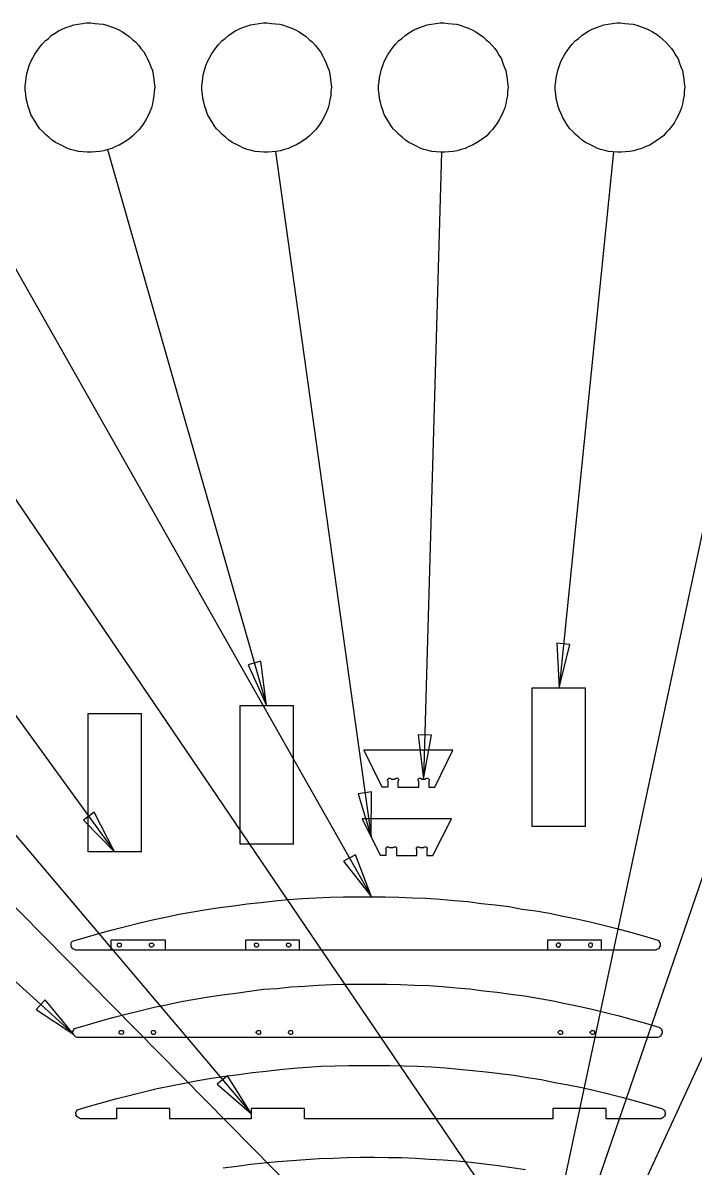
# Model space of a CAD drawing. Extents: x 9 to 432, y 44 to 411.
# Drawn here: x 79.7 to 119.9, y 121.8 to 190.2 of the extents above; entities that cross this region are included whole.
import ezdxf

# ---------------------------------------------------------------- set-up
doc = ezdxf.new("R2010")
doc.units = 0
doc.layers.get('0').update_dxf_attribs({"linetype": 'CONTINUOUS'})

msp = doc.modelspace()

# ---------------------------------------------------------------- linework, layer by layer
at = {"color": 7}
for p, q in [((81.392889, 189.454367), (81.618667, 189.595478)), ((81.618667, 189.595478), (81.816222, 189.736589)), ((81.816222, 189.736589), (82.042, 189.849478)), ((82.042, 189.849478), (82.267778, 189.934144)), ((82.267778, 189.934144), (82.521778, 190.018811)), ((82.521778, 190.018811), (82.747556, 190.103478)), ((82.747556, 190.103478), (83.001556, 190.1317)), ((83.001556, 190.1317), (83.255556, 190.188144)), ((83.255556, 190.188144), (83.481333, 190.216367)), ((83.481333, 190.216367), (83.735333, 190.216367)), ((83.735333, 190.216367), (83.989333, 190.188144)), ((83.989333, 190.188144), (84.243333, 190.159922)), ((84.243333, 190.159922), (84.497333, 190.1317)), ((84.497333, 190.1317), (84.723111, 190.075256)), ((84.723111, 190.075256), (84.977111, 189.990589)), ((84.977111, 189.990589), (85.202889, 189.905922)), ((85.202889, 189.905922), (85.428667, 189.793033)), ((85.428667, 189.793033), (85.654444, 189.680144)), ((85.654444, 189.680144), (85.852, 189.539033)), ((85.852, 189.539033), (86.049556, 189.397922)), ((91.976222, 189.454367), (92.173778, 189.595478)), ((92.173778, 189.595478), (92.371333, 189.736589)), ((92.371333, 189.736589), (92.597111, 189.849478)), ((92.597111, 189.849478), (92.822889, 189.934144)), ((92.822889, 189.934144), (93.076889, 190.018811)), ((93.076889, 190.018811), (93.302667, 190.103478)), ((93.302667, 190.103478), (93.556667, 190.1317)), ((93.556667, 190.1317), (93.810667, 190.188144)), ((93.810667, 190.188144), (94.064667, 190.216367)), ((94.064667, 190.216367), (94.290444, 190.216367)), ((94.290444, 190.216367), (94.544444, 190.188144)), ((94.544444, 190.188144), (94.798444, 190.159922)), ((94.798444, 190.159922), (95.052444, 190.1317)), ((95.052444, 190.1317), (95.278222, 190.075256)), ((95.278222, 190.075256), (95.532222, 189.990589)), ((95.532222, 189.990589), (95.758, 189.905922)), ((95.758, 189.905922), (95.983778, 189.793033)), ((95.983778, 189.793033), (96.209556, 189.680144)), ((96.209556, 189.680144), (96.407111, 189.539033)), ((96.407111, 189.539033), (96.632889, 189.397922)), ((102.531333, 189.454367), (102.728889, 189.595478)), ((102.728889, 189.595478), (102.954667, 189.736589)), ((102.954667, 189.736589), (103.152222, 189.849478)), ((103.152222, 189.849478), (103.406222, 189.934144)), ((103.406222, 189.934144), (103.632, 190.018811)), ((103.632, 190.018811), (103.857778, 190.103478)), ((103.857778, 190.103478), (104.111778, 190.1317)), ((104.111778, 190.1317), (104.365778, 190.188144)), ((104.365778, 190.188144), (104.619778, 190.216367)), ((104.619778, 190.216367), (104.845556, 190.216367)), ((104.845556, 190.216367), (105.099556, 190.188144)), ((105.099556, 190.188144), (105.353556, 190.159922)), ((105.353556, 190.159922), (105.607556, 190.1317)), ((105.607556, 190.1317), (105.833333, 190.075256)), ((105.833333, 190.075256), (106.087333, 189.990589)), ((106.087333, 189.990589), (106.313111, 189.905922)), ((106.313111, 189.905922), (106.538889, 189.793033)), ((106.538889, 189.793033), (106.764667, 189.680144)), ((106.764667, 189.680144), (106.962222, 189.539033)), ((106.962222, 189.539033), (107.188, 189.397922)), ((113.086444, 189.454367), (113.284, 189.595478)), ((113.284, 189.595478), (113.509778, 189.736589)), ((113.509778, 189.736589), (113.707333, 189.849478)), ((113.707333, 189.849478), (113.961333, 189.934144)), ((113.961333, 189.934144), (114.187111, 190.018811)), ((114.187111, 190.018811), (114.412889, 190.103478)), ((114.412889, 190.103478), (114.666889, 190.1317)), ((114.666889, 190.1317), (114.920889, 190.188144)), ((114.920889, 190.188144), (115.174889, 190.216367)), ((115.174889, 190.216367), (115.400667, 190.216367)), ((115.400667, 190.216367), (115.654667, 190.188144)), ((115.654667, 190.188144), (115.908667, 190.159922)), ((115.908667, 190.159922), (116.162667, 190.1317)), ((116.162667, 190.1317), (116.388444, 190.075256)), ((116.388444, 190.075256), (116.642444, 189.990589)), ((116.642444, 189.990589), (116.868222, 189.905922)), ((116.868222, 189.905922), (117.094, 189.793033)), ((117.094, 189.793033), (117.319778, 189.680144)), ((117.319778, 189.680144), (117.545556, 189.539033)), ((117.545556, 189.539033), (117.743111, 189.397922)), ((80.687333, 188.748811), (80.856667, 188.946367)), ((80.856667, 188.946367), (81.026, 189.143922)), ((81.026, 189.143922), (81.223556, 189.285033)), ((81.223556, 189.285033), (81.392889, 189.454367)), ((86.049556, 189.397922), (86.247111, 189.228589)), ((86.247111, 189.228589), (86.444667, 189.059256)), ((86.444667, 189.059256), (86.614, 188.889922)), ((86.614, 188.889922), (86.755111, 188.692367)), ((91.242444, 188.748811), (91.411778, 188.946367)), ((91.411778, 188.946367), (91.581111, 189.143922)), ((91.581111, 189.143922), (91.778667, 189.285033)), ((91.778667, 189.285033), (91.976222, 189.454367)), ((96.632889, 189.397922), (96.802222, 189.228589)), ((96.802222, 189.228589), (96.999778, 189.059256)), ((96.999778, 189.059256), (97.169111, 188.889922)), ((97.169111, 188.889922), (97.310222, 188.692367)), ((101.797556, 188.748811), (101.966889, 188.946367)), ((101.966889, 188.946367), (102.136222, 189.143922)), ((102.136222, 189.143922), (102.333778, 189.285033)), ((102.333778, 189.285033), (102.531333, 189.454367)), ((107.188, 189.397922), (107.357333, 189.228589)), ((107.357333, 189.228589), (107.554889, 189.059256)), ((107.554889, 189.059256), (107.724222, 188.889922)), ((107.724222, 188.889922), (107.893556, 188.692367)), ((112.352667, 188.748811), (112.522, 188.946367)), ((112.522, 188.946367), (112.691333, 189.143922)), ((112.691333, 189.143922), (112.888889, 189.285033)), ((112.888889, 189.285033), (113.086444, 189.454367)), ((117.743111, 189.397922), (117.940667, 189.228589)), ((117.940667, 189.228589), (118.11, 189.059256)), ((118.11, 189.059256), (118.279333, 188.889922)), ((118.279333, 188.889922), (118.448667, 188.692367)), ((80.292222, 188.127922), (80.405111, 188.3537)), ((80.405111, 188.3537), (80.546222, 188.551256)), ((80.546222, 188.551256), (80.687333, 188.748811)), ((86.755111, 188.692367), (86.924444, 188.494811)), ((86.924444, 188.494811), (87.037333, 188.269033)), ((87.037333, 188.269033), (87.150222, 188.071478)), ((90.847333, 188.127922), (90.960222, 188.3537)), ((90.960222, 188.3537), (91.101333, 188.551256)), ((91.101333, 188.551256), (91.242444, 188.748811)), ((97.310222, 188.692367), (97.479556, 188.494811)), ((97.479556, 188.494811), (97.592444, 188.269033)), ((97.592444, 188.269033), (97.705333, 188.071478)), ((101.402444, 188.127922), (101.515333, 188.3537)), ((101.515333, 188.3537), (101.656444, 188.551256)), ((101.656444, 188.551256), (101.797556, 188.748811)), ((107.893556, 188.692367), (108.034667, 188.494811)), ((108.034667, 188.494811), (108.147556, 188.269033)), ((108.147556, 188.269033), (108.288667, 188.071478)), ((111.957556, 188.127922), (112.070444, 188.3537)), ((112.070444, 188.3537), (112.211556, 188.551256)), ((112.211556, 188.551256), (112.352667, 188.748811)), ((118.448667, 188.692367), (118.589778, 188.494811)), ((118.589778, 188.494811), (118.702667, 188.269033)), ((118.702667, 188.269033), (118.843778, 188.071478)), ((80.01, 187.450589), (80.066444, 187.676367)), ((80.066444, 187.676367), (80.179333, 187.902144)), ((80.179333, 187.902144), (80.292222, 188.127922)), ((87.150222, 188.071478), (87.263111, 187.817478)), ((87.263111, 187.817478), (87.347778, 187.5917)), ((87.347778, 187.5917), (87.432444, 187.365922)), ((90.565111, 187.450589), (90.621556, 187.676367)), ((90.621556, 187.676367), (90.734444, 187.902144)), ((90.734444, 187.902144), (90.847333, 188.127922)), ((97.705333, 188.071478), (97.818222, 187.817478)), ((97.818222, 187.817478), (97.902889, 187.5917)), ((97.902889, 187.5917), (97.987556, 187.365922)), ((101.120222, 187.450589), (101.204889, 187.676367)), ((101.204889, 187.676367), (101.289556, 187.902144)), ((101.289556, 187.902144), (101.402444, 188.127922)), ((108.288667, 188.071478), (108.373333, 187.817478)), ((108.373333, 187.817478), (108.458, 187.5917)), ((108.458, 187.5917), (108.542667, 187.365922)), ((111.675333, 187.450589), (111.76, 187.676367)), ((111.76, 187.676367), (111.844667, 187.902144)), ((111.844667, 187.902144), (111.957556, 188.127922)), ((118.843778, 188.071478), (118.928444, 187.817478)), ((118.928444, 187.817478), (119.013111, 187.5917)), ((119.013111, 187.5917), (119.097778, 187.365922)), ((79.868889, 186.716811), (79.897111, 186.942589)), ((79.897111, 186.942589), (79.925333, 187.196589)), ((79.925333, 187.196589), (80.01, 187.450589)), ((87.432444, 187.365922), (87.488889, 187.111922)), ((87.488889, 187.111922), (87.517111, 186.857922)), ((87.517111, 186.857922), (87.545333, 186.632144)), ((90.424, 186.716811), (90.452222, 186.942589)), ((90.452222, 186.942589), (90.480444, 187.196589)), ((90.480444, 187.196589), (90.565111, 187.450589)), ((97.987556, 187.365922), (98.044, 187.111922)), ((98.044, 187.111922), (98.072222, 186.857922)), ((98.072222, 186.857922), (98.100444, 186.632144)), ((100.979111, 186.716811), (101.007333, 186.942589)), ((101.007333, 186.942589), (101.063778, 187.196589)), ((101.063778, 187.196589), (101.120222, 187.450589)), ((108.542667, 187.365922), (108.599111, 187.111922)), ((108.599111, 187.111922), (108.627333, 186.857922)), ((108.627333, 186.857922), (108.655556, 186.632144)), ((111.534222, 186.716811), (111.562444, 186.942589)), ((111.562444, 186.942589), (111.618889, 187.196589)), ((111.618889, 187.196589), (111.675333, 187.450589)), ((119.097778, 187.365922), (119.154222, 187.111922)), ((119.154222, 187.111922), (119.182444, 186.857922)), ((119.182444, 186.857922), (119.210667, 186.632144)), ((79.840667, 186.462811), (79.868889, 186.716811)), ((79.840667, 186.208811), (79.840667, 186.462811)), ((79.868889, 185.954811), (79.840667, 186.208811)), ((87.545333, 186.124144), (87.517111, 185.870144)), ((87.545333, 186.632144), (87.573556, 186.378144)), ((87.573556, 186.378144), (87.545333, 186.124144)), ((90.395778, 186.462811), (90.424, 186.716811)), ((90.395778, 186.208811), (90.395778, 186.462811)), ((90.424, 185.954811), (90.395778, 186.208811)), ((98.100444, 186.632144), (98.128667, 186.378144)), ((98.128667, 186.378144), (98.100444, 186.124144)), ((98.100444, 186.124144), (98.100444, 185.870144)), ((100.950889, 186.462811), (100.979111, 186.716811)), ((100.950889, 186.208811), (100.950889, 186.462811)), ((100.979111, 185.954811), (100.950889, 186.208811)), ((108.655556, 186.632144), (108.683778, 186.378144)), ((108.683778, 186.378144), (108.655556, 186.124144)), ((108.655556, 186.124144), (108.655556, 185.870144)), ((111.506, 186.462811), (111.534222, 186.716811)), ((111.506, 186.208811), (111.506, 186.462811)), ((111.534222, 185.954811), (111.506, 186.208811)), ((119.210667, 186.632144), (119.238889, 186.378144)), ((119.238889, 186.378144), (119.210667, 186.124144)), ((119.210667, 186.124144), (119.210667, 185.870144)), ((79.897111, 185.700811), (79.868889, 185.954811)), ((79.953556, 185.475033), (79.897111, 185.700811)), ((80.01, 185.221033), (79.953556, 185.475033)), ((87.488889, 185.616144), (87.432444, 185.390367)), ((87.517111, 185.870144), (87.488889, 185.616144)), ((90.452222, 185.700811), (90.424, 185.954811)), ((90.508667, 185.475033), (90.452222, 185.700811)), ((90.565111, 185.221033), (90.508667, 185.475033)), ((98.044, 185.616144), (97.987556, 185.390367)), ((98.100444, 185.870144), (98.044, 185.616144)), ((101.007333, 185.700811), (100.979111, 185.954811)), ((101.063778, 185.475033), (101.007333, 185.700811)), ((101.120222, 185.221033), (101.063778, 185.475033)), ((108.599111, 185.616144), (108.542667, 185.390367)), ((108.655556, 185.870144), (108.599111, 185.616144)), ((111.562444, 185.700811), (111.534222, 185.954811)), ((111.618889, 185.475033), (111.562444, 185.700811)), ((111.675333, 185.221033), (111.618889, 185.475033)), ((119.154222, 185.616144), (119.097778, 185.390367)), ((119.210667, 185.870144), (119.154222, 185.616144)), ((80.094667, 184.995256), (80.01, 185.221033)), ((80.179333, 184.741256), (80.094667, 184.995256)), ((87.291333, 184.910589), (87.178444, 184.684811)), ((87.376, 185.136367), (87.291333, 184.910589)), ((87.432444, 185.390367), (87.376, 185.136367)), ((90.649778, 184.995256), (90.565111, 185.221033)), ((90.734444, 184.741256), (90.649778, 184.995256)), ((97.846444, 184.910589), (97.733556, 184.684811)), ((97.931111, 185.136367), (97.846444, 184.910589)), ((97.987556, 185.390367), (97.931111, 185.136367)), ((101.204889, 184.995256), (101.120222, 185.221033)), ((101.289556, 184.741256), (101.204889, 184.995256)), ((108.401556, 184.910589), (108.288667, 184.684811)), ((108.486222, 185.136367), (108.401556, 184.910589)), ((108.542667, 185.390367), (108.486222, 185.136367)), ((111.76, 184.995256), (111.675333, 185.221033)), ((111.872889, 184.741256), (111.76, 184.995256)), ((118.956667, 184.910589), (118.843778, 184.684811)), ((119.041333, 185.136367), (118.956667, 184.910589)), ((119.097778, 185.390367), (119.041333, 185.136367)), ((80.292222, 184.5437), (80.179333, 184.741256)), ((80.433333, 184.317922), (80.292222, 184.5437)), ((80.574444, 184.092144), (80.433333, 184.317922)), ((80.715556, 183.894589), (80.574444, 184.092144)), ((86.924444, 184.233256), (86.783333, 184.0357)), ((87.065556, 184.459033), (86.924444, 184.233256)), ((87.178444, 184.684811), (87.065556, 184.459033)), ((90.847333, 184.5437), (90.734444, 184.741256)), ((90.988444, 184.317922), (90.847333, 184.5437)), ((91.129556, 184.092144), (90.988444, 184.317922)), ((91.270667, 183.894589), (91.129556, 184.092144)), ((97.479556, 184.233256), (97.338444, 184.0357)), ((97.620667, 184.459033), (97.479556, 184.233256)), ((97.733556, 184.684811), (97.620667, 184.459033)), ((101.402444, 184.5437), (101.289556, 184.741256)), ((101.543556, 184.317922), (101.402444, 184.5437)), ((101.684667, 184.092144), (101.543556, 184.317922)), ((101.825778, 183.894589), (101.684667, 184.092144)), ((108.034667, 184.233256), (107.893556, 184.0357)), ((108.175778, 184.459033), (108.034667, 184.233256)), ((108.288667, 184.684811), (108.175778, 184.459033)), ((111.957556, 184.5437), (111.872889, 184.741256)), ((112.098667, 184.317922), (111.957556, 184.5437)), ((112.239778, 184.092144), (112.098667, 184.317922)), ((112.380889, 183.894589), (112.239778, 184.092144)), ((118.618, 184.233256), (118.448667, 184.0357)), ((118.730889, 184.459033), (118.618, 184.233256)), ((118.843778, 184.684811), (118.730889, 184.459033)), ((23.170444, 183.753478), (82.719333, 129.792589)), ((33.584444, 183.612367), (99.285778, 117.064367)), ((43.942, 183.414811), (93.330889, 125.051256)), ((80.884889, 183.725256), (80.715556, 183.894589)), ((81.054222, 183.555922), (80.884889, 183.725256)), ((81.251778, 183.386589), (81.054222, 183.555922)), ((81.449333, 183.217256), (81.251778, 183.386589)), ((86.275333, 183.471256), (86.106, 183.330144)), ((86.472889, 183.668811), (86.275333, 183.471256)), ((86.642222, 183.838144), (86.472889, 183.668811)), ((86.783333, 184.0357), (86.642222, 183.838144)), ((91.44, 183.725256), (91.270667, 183.894589)), ((91.609333, 183.555922), (91.44, 183.725256)), ((91.806889, 183.386589), (91.609333, 183.555922)), ((92.004444, 183.217256), (91.806889, 183.386589)), ((96.830444, 183.471256), (96.661111, 183.330144)), ((97.028, 183.668811), (96.830444, 183.471256)), ((97.197333, 183.838144), (97.028, 183.668811)), ((97.338444, 184.0357), (97.197333, 183.838144)), ((101.995111, 183.725256), (101.825778, 183.894589)), ((102.164444, 183.555922), (101.995111, 183.725256)), ((102.362, 183.386589), (102.164444, 183.555922)), ((102.559556, 183.217256), (102.362, 183.386589)), ((107.413778, 183.471256), (107.216222, 183.330144)), ((107.583111, 183.668811), (107.413778, 183.471256)), ((107.752444, 183.838144), (107.583111, 183.668811)), ((107.893556, 184.0357), (107.752444, 183.838144)), ((112.550222, 183.725256), (112.380889, 183.894589)), ((112.719556, 183.555922), (112.550222, 183.725256)), ((112.917111, 183.386589), (112.719556, 183.555922)), ((113.114667, 183.217256), (112.917111, 183.386589)), ((117.968889, 183.471256), (117.771333, 183.330144)), ((118.138222, 183.668811), (117.968889, 183.471256)), ((118.307556, 183.838144), (118.138222, 183.668811)), ((118.448667, 184.0357), (118.307556, 183.838144)), ((54.271333, 183.217256), (85.174667, 140.686367)), ((64.713556, 183.160811), (110.151333, 116.245922)), ((75.014667, 182.991478), (100.527556, 138.005256)), ((81.646889, 183.076144), (81.449333, 183.217256)), ((81.872667, 182.963256), (81.646889, 183.076144)), ((82.098444, 182.850367), (81.872667, 182.963256)), ((82.324222, 182.737478), (82.098444, 182.850367)), ((82.55, 182.652811), (82.324222, 182.737478)), ((85.005333, 182.709256), (84.779556, 182.652811)), ((85.231111, 182.822144), (85.005333, 182.709256)), ((85.456889, 182.906811), (85.231111, 182.822144)), ((85.682667, 183.047922), (85.456889, 182.906811)), ((85.908444, 183.189033), (85.682667, 183.047922)), ((86.106, 183.330144), (85.908444, 183.189033)), ((92.202, 183.076144), (92.004444, 183.217256)), ((92.427778, 182.963256), (92.202, 183.076144)), ((92.653556, 182.850367), (92.427778, 182.963256)), ((92.879333, 182.737478), (92.653556, 182.850367)), ((93.105111, 182.652811), (92.879333, 182.737478)), ((95.560444, 182.709256), (95.334667, 182.652811)), ((95.786222, 182.822144), (95.560444, 182.709256)), ((96.012, 182.906811), (95.786222, 182.822144)), ((96.237778, 183.047922), (96.012, 182.906811)), ((96.463556, 183.189033), (96.237778, 183.047922)), ((96.661111, 183.330144), (96.463556, 183.189033)), ((102.757111, 183.076144), (102.559556, 183.217256)), ((102.982889, 182.963256), (102.757111, 183.076144)), ((103.208667, 182.850367), (102.982889, 182.963256)), ((103.434444, 182.737478), (103.208667, 182.850367)), ((103.660222, 182.652811), (103.434444, 182.737478)), ((106.115556, 182.709256), (105.889778, 182.652811)), ((106.341333, 182.822144), (106.115556, 182.709256)), ((106.567111, 182.906811), (106.341333, 182.822144)), ((106.792889, 183.047922), (106.567111, 182.906811)), ((107.018667, 183.189033), (106.792889, 183.047922)), ((107.216222, 183.330144), (107.018667, 183.189033)), ((135.240889, 182.709256), (110.348889, 110.262811)), ((113.312222, 183.076144), (113.114667, 183.217256)), ((113.538, 182.963256), (113.312222, 183.076144)), ((113.763778, 182.850367), (113.538, 182.963256)), ((113.989556, 182.737478), (113.763778, 182.850367)), ((114.215333, 182.652811), (113.989556, 182.737478)), ((145.429111, 182.850367), (116.021556, 119.209256)), ((116.670667, 182.709256), (116.444889, 182.652811)), ((116.924667, 182.822144), (116.670667, 182.709256)), ((117.150444, 182.906811), (116.924667, 182.822144)), ((117.348, 183.047922), (117.150444, 182.906811)), ((117.573778, 183.189033), (117.348, 183.047922)), ((117.771333, 183.330144), (117.573778, 183.189033)), ((82.804, 182.596367), (82.55, 182.652811)), ((83.029778, 182.539922), (82.804, 182.596367)), ((83.283778, 182.5117), (83.029778, 182.539922)), ((83.537778, 182.483478), (83.283778, 182.5117)), ((83.791778, 182.483478), (83.537778, 182.483478)), ((84.045778, 182.5117), (83.791778, 182.483478)), ((84.271556, 182.539922), (84.045778, 182.5117)), ((84.525556, 182.568144), (84.271556, 182.539922)), ((84.779556, 182.652811), (84.525556, 182.568144)), ((84.751333, 182.652811), (94.262222, 149.435256)), ((93.359111, 182.596367), (93.105111, 182.652811)), ((93.584889, 182.539922), (93.359111, 182.596367)), ((93.838889, 182.5117), (93.584889, 182.539922)), ((94.092889, 182.483478), (93.838889, 182.5117)), ((94.346889, 182.483478), (94.092889, 182.483478)), ((94.600889, 182.5117), (94.346889, 182.483478)), ((94.826667, 182.539922), (94.600889, 182.5117)), ((94.798444, 182.539922), (100.499333, 141.589478)), ((95.080667, 182.568144), (94.826667, 182.539922)), ((95.334667, 182.652811), (95.080667, 182.568144)), ((104.704444, 182.483478), (103.632, 145.032589)), ((103.914222, 182.596367), (103.660222, 182.652811)), ((104.14, 182.539922), (103.914222, 182.596367)), ((104.394, 182.5117), (104.14, 182.539922)), ((104.648, 182.483478), (104.394, 182.5117)), ((104.902, 182.483478), (104.648, 182.483478)), ((105.156, 182.5117), (104.902, 182.483478)), ((105.41, 182.539922), (105.156, 182.5117)), ((105.635778, 182.568144), (105.41, 182.539922)), ((105.889778, 182.652811), (105.635778, 182.568144)), ((125.137333, 182.568144), (110.348889, 113.113256)), ((114.977333, 182.5117), (111.731778, 150.479478)), ((114.469333, 182.596367), (114.215333, 182.652811)), ((114.695111, 182.539922), (114.469333, 182.596367)), ((114.949111, 182.5117), (114.695111, 182.539922)), ((115.203111, 182.483478), (114.949111, 182.5117)), ((115.457111, 182.483478), (115.203111, 182.483478)), ((115.711111, 182.5117), (115.457111, 182.483478)), ((115.965111, 182.539922), (115.711111, 182.5117)), ((116.190889, 182.568144), (115.965111, 182.539922)), ((116.444889, 182.652811), (116.190889, 182.568144)), ((112.380889, 153.075922), (111.590667, 153.160589)), ((111.590667, 153.160589), (111.731778, 150.479478)), ((112.380889, 153.075922), (111.590667, 153.160589)), ((111.731778, 150.479478), (112.380889, 153.075922)), ((111.731778, 150.479478), (112.380889, 153.075922)), ((93.923556, 152.088144), (93.161556, 151.862367)), ((93.923556, 152.088144), (93.161556, 151.862367)), ((94.262222, 149.435256), (93.923556, 152.088144)), ((94.262222, 149.435256), (93.923556, 152.088144)), ((93.161556, 151.862367), (94.262222, 149.435256)), ((110.123111, 142.210367), (110.123111, 150.479478)), ((110.123111, 150.479478), (113.312222, 150.479478)), ((113.312222, 142.210367), (113.312222, 150.479478)), ((92.681778, 149.435256), (95.870889, 149.435256)), ((92.681778, 141.137922), (92.681778, 149.435256)), ((95.870889, 141.137922), (95.870889, 149.435256)), ((83.594222, 140.686367), (83.594222, 148.955478)), ((83.594222, 148.955478), (86.783333, 148.955478)), ((86.783333, 140.686367), (86.783333, 148.955478)), ((104.111778, 147.657256), (103.321556, 147.685478)), ((103.321556, 147.685478), (103.632, 145.032589)), ((104.111778, 147.657256), (103.321556, 147.685478)), ((103.632, 145.032589), (104.111778, 147.657256)), ((103.632, 145.032589), (104.111778, 147.657256)), ((100.076, 146.754144), (101.148444, 144.581033)), ((105.381778, 146.754144), (100.076, 146.754144)), ((104.309333, 144.552811), (105.381778, 146.754144)), ((101.515333, 145.032589), (101.543556, 145.060811)), ((101.543556, 145.060811), (101.571778, 145.089033)), ((101.571778, 145.089033), (101.6, 145.089033)), ((101.6, 145.089033), (101.628222, 145.089033)), ((101.628222, 145.089033), (101.684667, 145.060811)), ((101.684667, 145.060811), (101.712889, 145.032589)), ((101.938667, 145.032589), (101.966889, 145.060811)), ((101.966889, 145.060811), (101.995111, 145.089033)), ((101.995111, 145.089033), (102.023333, 145.089033)), ((102.023333, 145.089033), (102.079778, 145.089033)), ((102.079778, 145.089033), (102.108, 145.060811)), ((102.108, 145.060811), (102.136222, 145.032589)), ((103.321556, 145.032589), (103.349778, 145.060811)), ((103.349778, 145.060811), (103.378, 145.089033)), ((103.378, 145.089033), (103.434444, 145.089033)), ((103.434444, 145.089033), (103.462667, 145.089033)), ((103.462667, 145.089033), (103.490889, 145.060811)), ((103.490889, 145.060811), (103.519111, 145.032589)), ((103.744889, 145.032589), (103.773111, 145.060811)), ((103.773111, 145.060811), (103.829556, 145.089033)), ((103.829556, 145.089033), (103.857778, 145.089033)), ((103.857778, 145.089033), (103.886, 145.089033)), ((103.886, 145.089033), (103.914222, 145.060811)), ((103.914222, 145.060811), (103.942444, 145.032589)), ((101.148444, 144.581033), (101.515333, 144.581033)), ((101.487111, 145.004367), (101.515333, 145.032589)), ((101.487111, 144.947922), (101.487111, 145.004367)), ((101.515333, 144.9197), (101.487111, 144.947922)), ((101.515333, 144.581033), (101.515333, 144.9197)), ((101.712889, 145.032589), (101.938667, 145.032589)), ((102.136222, 144.947922), (102.108, 144.9197)), ((102.108, 144.9197), (102.108, 144.552811)), ((102.108, 144.552811), (103.349778, 144.552811)), ((102.136222, 145.032589), (102.136222, 145.004367)), ((102.136222, 145.004367), (102.136222, 144.947922)), ((103.321556, 145.004367), (103.321556, 145.032589)), ((103.321556, 144.947922), (103.321556, 145.004367)), ((103.349778, 144.9197), (103.321556, 144.947922)), ((103.349778, 144.552811), (103.349778, 144.9197)), ((103.519111, 145.032589), (103.744889, 145.032589)), ((103.942444, 145.032589), (103.970667, 145.004367)), ((103.970667, 144.947922), (103.942444, 144.9197)), ((103.942444, 144.9197), (103.942444, 144.552811)), ((103.942444, 144.552811), (104.309333, 144.552811)), ((103.970667, 145.004367), (103.970667, 144.947922)), ((100.527556, 144.270589), (99.737333, 144.1577)), ((100.527556, 144.270589), (99.737333, 144.1577)), ((99.737333, 144.1577), (100.499333, 141.589478)), ((100.499333, 141.589478), (100.527556, 144.270589)), ((100.499333, 141.589478), (100.527556, 144.270589)), ((83.961111, 143.057033), (83.312, 142.577256)), ((83.961111, 143.057033), (83.312, 142.577256)), ((85.174667, 140.686367), (83.961111, 143.057033)), ((85.174667, 140.686367), (83.961111, 143.057033)), ((83.312, 142.577256), (85.174667, 140.686367)), ((105.297111, 142.661922), (99.963111, 142.661922)), ((99.963111, 142.661922), (101.035556, 140.488811)), ((104.196444, 140.460589), (105.297111, 142.661922)), ((113.312222, 142.210367), (110.123111, 142.210367)), ((95.870889, 141.137922), (92.681778, 141.137922)), ((101.402444, 140.940367), (101.430667, 140.968589)), ((101.430667, 140.968589), (101.458889, 140.996811)), ((101.458889, 140.996811), (101.487111, 140.996811)), ((101.487111, 140.996811), (101.543556, 140.996811)), ((101.543556, 140.996811), (101.571778, 140.968589)), ((101.571778, 140.968589), (101.6, 140.940367)), ((101.825778, 140.940367), (101.854, 140.968589)), ((101.854, 140.968589), (101.882222, 140.996811)), ((101.882222, 140.996811), (101.910444, 140.996811)), ((101.910444, 140.996811), (101.966889, 140.996811)), ((101.966889, 140.996811), (101.995111, 140.968589)), ((101.995111, 140.968589), (102.023333, 140.940367)), ((103.208667, 140.940367), (103.236889, 140.968589)), ((103.236889, 140.968589), (103.265111, 140.996811)), ((103.265111, 140.996811), (103.321556, 140.996811)), ((103.321556, 140.996811), (103.349778, 140.996811)), ((103.349778, 140.996811), (103.378, 140.968589)), ((103.378, 140.968589), (103.406222, 140.940367)), ((103.660222, 140.968589), (103.716667, 140.996811)), ((103.660222, 140.940367), (103.660222, 140.968589)), ((103.716667, 140.996811), (103.744889, 140.996811)), ((103.744889, 140.996811), (103.773111, 140.996811)), ((103.773111, 140.996811), (103.829556, 140.968589)), ((103.829556, 140.968589), (103.829556, 140.940367)), ((86.783333, 140.686367), (83.594222, 140.686367)), ((99.568, 140.517033), (98.862444, 140.121922)), ((99.568, 140.517033), (98.862444, 140.121922)), ((100.527556, 138.005256), (99.568, 140.517033)), ((100.527556, 138.005256), (99.568, 140.517033)), ((101.035556, 140.488811), (101.402444, 140.488811)), ((101.374222, 140.912144), (101.402444, 140.940367)), ((101.402444, 140.8557), (101.374222, 140.912144)), ((101.402444, 140.827478), (101.402444, 140.8557)), ((101.402444, 140.488811), (101.402444, 140.827478)), ((101.6, 140.940367), (101.825778, 140.940367)), ((102.023333, 140.940367), (102.023333, 140.912144)), ((102.023333, 140.912144), (102.023333, 140.8557)), ((102.023333, 140.8557), (102.023333, 140.827478)), ((102.023333, 140.827478), (102.023333, 140.460589)), ((102.023333, 140.460589), (103.236889, 140.460589)), ((103.208667, 140.912144), (103.208667, 140.940367)), ((103.208667, 140.8557), (103.208667, 140.912144)), ((103.236889, 140.827478), (103.208667, 140.8557)), ((103.236889, 140.460589), (103.236889, 140.827478)), ((103.406222, 140.940367), (103.660222, 140.940367)), ((103.829556, 140.940367), (103.857778, 140.912144)), ((103.857778, 140.8557), (103.829556, 140.827478)), ((103.829556, 140.827478), (103.829556, 140.460589)), ((103.829556, 140.460589), (104.196444, 140.460589)), ((103.857778, 140.912144), (103.857778, 140.8557)), ((98.862444, 140.121922), (100.527556, 138.005256)), ((92.286667, 137.469033), (93.105111, 137.581922)), ((93.105111, 137.581922), (93.923556, 137.666589)), ((93.923556, 137.666589), (94.742, 137.751256)), ((94.742, 137.751256), (95.560444, 137.835922)), ((95.560444, 137.835922), (96.407111, 137.892367)), ((96.407111, 137.892367), (97.225556, 137.948811)), ((97.225556, 137.948811), (98.044, 137.977033)), ((98.044, 137.977033), (98.862444, 138.005256)), ((98.862444, 138.005256), (99.680889, 138.005256)), ((99.680889, 138.005256), (100.527556, 138.005256)), ((100.527556, 138.005256), (101.346, 138.005256)), ((101.346, 138.005256), (102.164444, 137.977033)), ((102.164444, 137.977033), (102.982889, 137.948811)), ((102.982889, 137.948811), (103.801333, 137.920589)), ((103.801333, 137.920589), (104.619778, 137.864144)), ((104.619778, 137.864144), (105.466444, 137.779478)), ((105.466444, 137.779478), (106.284889, 137.723033)), ((106.284889, 137.723033), (107.103333, 137.610144)), ((107.103333, 137.610144), (107.921778, 137.525478)), ((88.222667, 136.7917), (89.041111, 136.961033)), ((89.041111, 136.961033), (89.859556, 137.102144)), ((89.859556, 137.102144), (90.678, 137.243256)), ((90.678, 137.243256), (91.468222, 137.356144)), ((91.468222, 137.356144), (92.286667, 137.469033)), ((107.921778, 137.525478), (108.740222, 137.412589)), ((108.740222, 137.412589), (109.530444, 137.271478)), ((109.530444, 137.271478), (110.348889, 137.158589)), ((110.348889, 137.158589), (111.167333, 137.017478)), ((111.167333, 137.017478), (111.985778, 136.848144)), ((85.033556, 136.0297), (85.823778, 136.227256)), ((85.823778, 136.227256), (86.614, 136.424811)), ((86.614, 136.424811), (87.432444, 136.622367)), ((87.432444, 136.622367), (88.222667, 136.7917)), ((111.985778, 136.848144), (112.776, 136.678811)), ((112.776, 136.678811), (113.594444, 136.509478)), ((113.594444, 136.509478), (114.384667, 136.311922)), ((114.384667, 136.311922), (115.174889, 136.114367)), ((82.662889, 135.352367), (83.424889, 135.578144)), ((83.424889, 135.578144), (84.243333, 135.803922)), ((84.243333, 135.803922), (85.033556, 136.0297)), ((115.174889, 136.114367), (115.993333, 135.888589)), ((115.993333, 135.888589), (116.783556, 135.662811)), ((116.783556, 135.662811), (117.573778, 135.437033)), ((82.578222, 135.239478), (82.606444, 135.295922)), ((82.578222, 135.183033), (82.578222, 135.239478)), ((82.578222, 135.126589), (82.578222, 135.183033)), ((82.578222, 135.070144), (82.578222, 135.126589)), ((82.606444, 135.0137), (82.578222, 135.070144)), ((82.606444, 135.295922), (82.662889, 135.352367)), ((82.634667, 134.957256), (82.606444, 135.0137)), ((82.662889, 134.900811), (82.634667, 134.957256)), ((82.719333, 134.872589), (82.662889, 134.900811)), ((82.775778, 134.844367), (82.719333, 134.872589)), ((82.832222, 134.816144), (82.775778, 134.844367)), ((82.888667, 134.816144), (82.832222, 134.816144)), ((84.977111, 134.816144), (82.888667, 134.816144)), ((84.977111, 134.816144), (84.977111, 135.437033)), ((84.977111, 135.437033), (88.194444, 135.437033)), ((88.194444, 134.816144), (84.977111, 134.816144)), ((85.344, 135.183033), (85.372222, 135.211256)), ((85.344, 135.154811), (85.344, 135.183033)), ((85.344, 135.098367), (85.344, 135.154811)), ((85.344, 135.070144), (85.344, 135.098367)), ((85.372222, 135.041922), (85.344, 135.070144)), ((85.372222, 135.211256), (85.400444, 135.239478)), ((85.400444, 135.0137), (85.372222, 135.041922)), ((85.400444, 135.239478), (85.428667, 135.239478)), ((85.428667, 134.985478), (85.400444, 135.0137)), ((85.428667, 135.239478), (85.456889, 135.239478)), ((85.456889, 134.985478), (85.428667, 134.985478)), ((85.456889, 135.239478), (85.513333, 135.239478)), ((85.513333, 135.0137), (85.456889, 134.985478)), ((85.513333, 135.239478), (85.541556, 135.211256)), ((85.541556, 135.0137), (85.513333, 135.0137)), ((85.541556, 135.211256), (85.569778, 135.183033)), ((85.569778, 135.041922), (85.541556, 135.0137)), ((85.569778, 135.183033), (85.569778, 135.154811)), ((85.569778, 135.154811), (85.598, 135.126589)), ((85.598, 135.126589), (85.569778, 135.098367)), ((85.569778, 135.098367), (85.569778, 135.041922)), ((87.263111, 135.183033), (87.291333, 135.211256)), ((87.263111, 135.126589), (87.263111, 135.183033)), ((87.263111, 135.098367), (87.263111, 135.126589)), ((87.263111, 135.070144), (87.263111, 135.098367)), ((87.291333, 135.041922), (87.263111, 135.070144)), ((87.291333, 135.211256), (87.319556, 135.239478)), ((87.319556, 135.0137), (87.291333, 135.041922)), ((87.319556, 135.239478), (87.347778, 135.239478)), ((87.347778, 134.985478), (87.319556, 135.0137)), ((87.347778, 135.239478), (87.404222, 135.239478)), ((87.404222, 134.985478), (87.347778, 134.985478)), ((87.404222, 135.239478), (87.432444, 135.239478)), ((87.432444, 135.0137), (87.404222, 134.985478)), ((87.432444, 135.239478), (87.460667, 135.211256)), ((87.460667, 135.0137), (87.432444, 135.0137)), ((87.460667, 135.211256), (87.488889, 135.183033)), ((87.488889, 135.041922), (87.460667, 135.0137)), ((87.488889, 135.183033), (87.517111, 135.154811)), ((87.517111, 135.070144), (87.488889, 135.041922)), ((87.517111, 135.154811), (87.517111, 135.126589)), ((87.517111, 135.126589), (87.517111, 135.070144)), ((88.194444, 135.437033), (88.194444, 134.816144)), ((93.020444, 134.816144), (88.194444, 134.816144)), ((93.020444, 134.816144), (93.020444, 135.437033)), ((93.020444, 135.437033), (96.209556, 135.437033)), ((96.209556, 134.816144), (93.020444, 134.816144)), ((93.528444, 135.126589), (93.556667, 135.183033)), ((93.528444, 135.098367), (93.528444, 135.126589)), ((93.556667, 135.070144), (93.528444, 135.098367)), ((93.556667, 135.211256), (93.584889, 135.239478)), ((93.556667, 135.183033), (93.556667, 135.211256)), ((93.556667, 135.041922), (93.556667, 135.070144)), ((93.584889, 135.0137), (93.556667, 135.041922)), ((93.584889, 135.239478), (93.641333, 135.239478)), ((93.641333, 134.985478), (93.584889, 135.0137)), ((93.641333, 135.239478), (93.669556, 135.239478)), ((93.669556, 134.985478), (93.641333, 134.985478)), ((93.669556, 135.239478), (93.697778, 135.239478)), ((93.697778, 135.0137), (93.669556, 134.985478)), ((93.697778, 135.239478), (93.726, 135.211256)), ((93.726, 135.0137), (93.697778, 135.0137)), ((93.726, 135.211256), (93.754222, 135.183033)), ((93.754222, 135.041922), (93.726, 135.0137)), ((93.754222, 135.183033), (93.782444, 135.154811)), ((93.782444, 135.070144), (93.754222, 135.041922)), ((93.782444, 135.154811), (93.782444, 135.126589)), ((93.782444, 135.126589), (93.782444, 135.070144)), ((95.447556, 135.126589), (95.475778, 135.183033)), ((95.447556, 135.098367), (95.447556, 135.126589)), ((95.475778, 135.070144), (95.447556, 135.098367)), ((95.475778, 135.211256), (95.504, 135.239478)), ((95.475778, 135.183033), (95.475778, 135.211256)), ((95.475778, 135.041922), (95.475778, 135.070144)), ((95.504, 135.0137), (95.475778, 135.041922)), ((95.504, 135.239478), (95.560444, 135.239478)), ((95.560444, 134.985478), (95.504, 135.0137)), ((95.560444, 135.239478), (95.588667, 135.239478)), ((95.588667, 134.985478), (95.560444, 134.985478)), ((95.588667, 135.239478), (95.616889, 135.239478)), ((95.616889, 135.0137), (95.588667, 134.985478)), ((95.616889, 135.239478), (95.645111, 135.211256)), ((95.645111, 135.0137), (95.616889, 135.0137)), ((95.645111, 135.211256), (95.673333, 135.183033)), ((95.673333, 135.041922), (95.645111, 135.0137)), ((95.673333, 135.183033), (95.701556, 135.154811)), ((95.701556, 135.070144), (95.673333, 135.041922)), ((95.701556, 135.154811), (95.701556, 135.126589)), ((95.701556, 135.126589), (95.701556, 135.070144)), ((96.209556, 135.437033), (96.209556, 134.816144)), ((111.054444, 134.816144), (96.209556, 134.816144)), ((111.054444, 135.437033), (114.243556, 135.437033)), ((111.054444, 134.816144), (111.054444, 135.437033)), ((114.243556, 134.816144), (111.054444, 134.816144)), ((111.590667, 135.183033), (111.562444, 135.154811)), ((111.562444, 135.154811), (111.562444, 135.126589)), ((111.562444, 135.126589), (111.562444, 135.070144)), ((111.562444, 135.070144), (111.590667, 135.041922)), ((111.618889, 135.211256), (111.590667, 135.183033)), ((111.590667, 135.041922), (111.618889, 135.0137)), ((111.647111, 135.239478), (111.618889, 135.211256)), ((111.618889, 135.0137), (111.647111, 135.0137)), ((111.675333, 135.239478), (111.647111, 135.239478)), ((111.647111, 135.0137), (111.675333, 134.985478)), ((111.731778, 135.239478), (111.675333, 135.239478)), ((111.675333, 134.985478), (111.731778, 134.985478)), ((111.76, 135.239478), (111.731778, 135.239478)), ((111.731778, 134.985478), (111.76, 135.0137)), ((111.788222, 135.211256), (111.76, 135.239478)), ((111.76, 135.0137), (111.788222, 135.041922)), ((111.816444, 135.183033), (111.788222, 135.211256)), ((111.788222, 135.041922), (111.816444, 135.070144)), ((111.816444, 135.126589), (111.816444, 135.183033)), ((111.816444, 135.098367), (111.816444, 135.126589)), ((111.816444, 135.070144), (111.816444, 135.098367)), ((113.509778, 135.183033), (113.481556, 135.154811)), ((113.481556, 135.154811), (113.481556, 135.126589)), ((113.481556, 135.126589), (113.481556, 135.070144)), ((113.481556, 135.070144), (113.509778, 135.041922)), ((113.538, 135.211256), (113.509778, 135.183033)), ((113.509778, 135.041922), (113.538, 135.0137)), ((113.566222, 135.239478), (113.538, 135.211256)), ((113.538, 135.0137), (113.566222, 135.0137)), ((113.594444, 135.239478), (113.566222, 135.239478)), ((113.566222, 135.0137), (113.594444, 134.985478)), ((113.650889, 135.239478), (113.594444, 135.239478)), ((113.594444, 134.985478), (113.650889, 134.985478)), ((113.679111, 135.239478), (113.650889, 135.239478)), ((113.650889, 134.985478), (113.679111, 135.0137)), ((113.707333, 135.211256), (113.679111, 135.239478)), ((113.679111, 135.0137), (113.707333, 135.041922)), ((113.735556, 135.183033), (113.707333, 135.211256)), ((113.707333, 135.041922), (113.735556, 135.070144)), ((113.735556, 135.126589), (113.735556, 135.183033)), ((113.735556, 135.098367), (113.735556, 135.126589)), ((113.735556, 135.070144), (113.735556, 135.098367)), ((114.243556, 135.437033), (114.243556, 134.816144)), ((117.460889, 134.816144), (114.243556, 134.816144)), ((117.517333, 134.816144), (117.460889, 134.816144)), ((117.573778, 134.844367), (117.517333, 134.816144)), ((117.573778, 135.437033), (117.630222, 135.408811)), ((117.630222, 134.872589), (117.573778, 134.844367)), ((117.630222, 135.408811), (117.686667, 135.380589)), ((117.686667, 134.900811), (117.630222, 134.872589)), ((117.686667, 135.380589), (117.714889, 135.324144)), ((117.714889, 134.957256), (117.686667, 134.900811)), ((117.714889, 135.324144), (117.743111, 135.2677)), ((117.743111, 135.0137), (117.714889, 134.957256)), ((117.743111, 135.2677), (117.771333, 135.211256)), ((117.771333, 135.070144), (117.743111, 135.0137)), ((117.771333, 135.211256), (117.771333, 135.126589)), ((117.771333, 135.126589), (117.771333, 135.070144)), ((97.338444, 132.7277), (98.156889, 132.755922)), ((98.156889, 132.755922), (98.975333, 132.784144)), ((98.975333, 132.784144), (99.822, 132.784144)), ((99.822, 132.784144), (100.640444, 132.784144)), ((100.640444, 132.784144), (101.458889, 132.784144)), ((101.458889, 132.784144), (102.277333, 132.755922)), ((102.277333, 132.755922), (103.095778, 132.7277)), ((90.790889, 132.022144), (91.609333, 132.135033)), ((91.609333, 132.135033), (92.427778, 132.247922)), ((92.427778, 132.247922), (93.246222, 132.360811)), ((93.246222, 132.360811), (94.064667, 132.4737)), ((94.064667, 132.4737), (94.883111, 132.530144)), ((94.883111, 132.530144), (95.701556, 132.614811)), ((95.701556, 132.614811), (96.52, 132.671256)), ((96.52, 132.671256), (97.338444, 132.7277)), ((103.095778, 132.7277), (103.942444, 132.699478)), ((103.942444, 132.699478), (104.760889, 132.643033)), ((104.760889, 132.643033), (105.579333, 132.558367)), ((105.579333, 132.558367), (106.397778, 132.501922)), ((106.397778, 132.501922), (107.216222, 132.389033)), ((107.216222, 132.389033), (108.034667, 132.304367)), ((108.034667, 132.304367), (108.853111, 132.191478)), ((108.853111, 132.191478), (109.671556, 132.078589)), ((109.671556, 132.078589), (110.461778, 131.937478)), ((81.026, 131.852811), (80.489778, 131.260144)), ((81.026, 131.852811), (80.489778, 131.260144)), ((82.719333, 129.792589), (81.026, 131.852811)), ((82.719333, 129.792589), (81.026, 131.852811)), ((86.755111, 131.2037), (87.545333, 131.401256)), ((87.545333, 131.401256), (88.363778, 131.570589)), ((88.363778, 131.570589), (89.154, 131.739922)), ((89.154, 131.739922), (89.972444, 131.881033)), ((89.972444, 131.881033), (90.790889, 132.022144)), ((110.461778, 131.937478), (111.280222, 131.796367)), ((111.280222, 131.796367), (112.098667, 131.627033)), ((112.098667, 131.627033), (112.888889, 131.4577)), ((112.888889, 131.4577), (113.707333, 131.288367)), ((80.489778, 131.260144), (82.719333, 129.792589)), ((84.356222, 130.582811), (85.146444, 130.808589)), ((85.146444, 130.808589), (85.936667, 131.006144)), ((85.936667, 131.006144), (86.755111, 131.2037)), ((113.707333, 131.288367), (114.497556, 131.090811)), ((114.497556, 131.090811), (115.316, 130.893256)), ((115.316, 130.893256), (116.106222, 130.667478)), ((82.691111, 129.961922), (82.719333, 130.018367)), ((82.719333, 130.018367), (82.747556, 130.074811)), ((82.747556, 130.074811), (82.775778, 130.131256)), ((82.775778, 130.131256), (83.566, 130.357033)), ((83.566, 130.357033), (84.356222, 130.582811)), ((85.485111, 129.990144), (85.513333, 130.018367)), ((85.513333, 130.018367), (85.541556, 130.018367)), ((85.541556, 130.018367), (85.598, 130.018367)), ((85.598, 130.018367), (85.626222, 130.018367)), ((85.626222, 130.018367), (85.654444, 130.018367)), ((85.654444, 130.018367), (85.682667, 129.990144)), ((87.404222, 129.990144), (87.432444, 130.018367)), ((87.432444, 130.018367), (87.460667, 130.018367)), ((87.460667, 130.018367), (87.517111, 130.018367)), ((87.517111, 130.018367), (87.545333, 130.018367)), ((87.545333, 130.018367), (87.573556, 129.990144)), ((93.697778, 129.990144), (93.726, 130.018367)), ((93.726, 130.018367), (93.754222, 130.018367)), ((93.754222, 130.018367), (93.782444, 130.018367)), ((93.782444, 130.018367), (93.838889, 130.018367)), ((93.838889, 130.018367), (93.867111, 129.990144)), ((95.616889, 129.990144), (95.645111, 130.018367)), ((95.645111, 130.018367), (95.673333, 130.018367)), ((95.673333, 130.018367), (95.701556, 130.018367)), ((95.701556, 130.018367), (95.758, 130.018367)), ((95.758, 130.018367), (95.786222, 129.990144)), ((111.731778, 129.990144), (111.76, 130.018367)), ((111.76, 130.018367), (111.788222, 130.018367)), ((111.788222, 130.018367), (111.816444, 130.018367)), ((111.816444, 130.018367), (111.872889, 130.018367)), ((111.872889, 130.018367), (111.901111, 129.990144)), ((113.650889, 129.990144), (113.679111, 130.018367)), ((113.679111, 130.018367), (113.707333, 130.018367)), ((113.707333, 130.018367), (113.735556, 130.018367)), ((113.735556, 130.018367), (113.792, 130.018367)), ((113.792, 130.018367), (113.820222, 129.990144)), ((116.106222, 130.667478), (116.896444, 130.4417)), ((116.896444, 130.4417), (117.686667, 130.215922)), ((117.686667, 130.215922), (117.743111, 130.1877)), ((117.743111, 130.1877), (117.799556, 130.159478)), ((117.799556, 130.159478), (117.827778, 130.103033)), ((117.827778, 130.103033), (117.856, 130.046589)), ((117.856, 130.046589), (117.884222, 129.990144)), ((82.691111, 129.905478), (82.691111, 129.961922)), ((82.691111, 129.849033), (82.691111, 129.905478)), ((82.719333, 129.792589), (82.691111, 129.849033)), ((82.747556, 129.736144), (82.719333, 129.792589)), ((82.804, 129.6797), (82.747556, 129.736144)), ((82.832222, 129.651478), (82.804, 129.6797)), ((82.888667, 129.623256), (82.832222, 129.651478)), ((82.945111, 129.595033), (82.888667, 129.623256)), ((83.001556, 129.595033), (82.945111, 129.595033)), ((117.573778, 129.595033), (83.001556, 129.595033)), ((85.456889, 129.961922), (85.485111, 129.990144)), ((85.456889, 129.9337), (85.456889, 129.961922)), ((85.456889, 129.877256), (85.456889, 129.9337)), ((85.456889, 129.849033), (85.456889, 129.877256)), ((85.485111, 129.820811), (85.456889, 129.849033)), ((85.513333, 129.792589), (85.485111, 129.820811)), ((85.541556, 129.792589), (85.513333, 129.792589)), ((85.598, 129.764367), (85.541556, 129.792589)), ((85.626222, 129.792589), (85.598, 129.764367)), ((85.654444, 129.792589), (85.626222, 129.792589)), ((85.682667, 129.820811), (85.654444, 129.792589)), ((85.682667, 129.990144), (85.710889, 129.9337)), ((85.710889, 129.877256), (85.682667, 129.820811)), ((85.710889, 129.9337), (85.710889, 129.905478)), ((85.710889, 129.905478), (85.710889, 129.877256)), ((87.376, 129.961922), (87.404222, 129.990144)), ((87.376, 129.9337), (87.376, 129.961922)), ((87.376, 129.877256), (87.376, 129.9337)), ((87.376, 129.849033), (87.376, 129.877256)), ((87.404222, 129.820811), (87.376, 129.849033)), ((87.432444, 129.792589), (87.404222, 129.820811)), ((87.460667, 129.764367), (87.432444, 129.792589)), ((87.517111, 129.764367), (87.460667, 129.764367)), ((87.545333, 129.792589), (87.517111, 129.764367)), ((87.573556, 129.792589), (87.545333, 129.792589)), ((87.573556, 129.990144), (87.601778, 129.961922)), ((87.601778, 129.820811), (87.573556, 129.792589)), ((87.601778, 129.961922), (87.63, 129.9337)), ((87.63, 129.877256), (87.601778, 129.820811)), ((87.63, 129.9337), (87.63, 129.905478)), ((87.63, 129.905478), (87.63, 129.877256)), ((93.641333, 129.9337), (93.669556, 129.961922)), ((93.641333, 129.877256), (93.641333, 129.9337)), ((93.669556, 129.849033), (93.641333, 129.877256)), ((93.669556, 129.961922), (93.697778, 129.990144)), ((93.697778, 129.820811), (93.669556, 129.849033)), ((93.726, 129.792589), (93.697778, 129.820811)), ((93.754222, 129.764367), (93.726, 129.792589)), ((93.782444, 129.764367), (93.754222, 129.764367)), ((93.838889, 129.792589), (93.782444, 129.764367)), ((93.867111, 129.792589), (93.838889, 129.792589)), ((93.867111, 129.990144), (93.895333, 129.961922)), ((93.895333, 129.820811), (93.867111, 129.792589)), ((93.895333, 129.961922), (93.895333, 129.9337)), ((93.895333, 129.9337), (93.895333, 129.905478)), ((93.895333, 129.905478), (93.895333, 129.877256)), ((93.895333, 129.877256), (93.895333, 129.820811)), ((95.560444, 129.9337), (95.588667, 129.961922)), ((95.560444, 129.877256), (95.560444, 129.9337)), ((95.588667, 129.849033), (95.560444, 129.877256)), ((95.588667, 129.961922), (95.616889, 129.990144)), ((95.616889, 129.820811), (95.588667, 129.849033)), ((95.645111, 129.792589), (95.616889, 129.820811)), ((95.673333, 129.764367), (95.645111, 129.792589)), ((95.701556, 129.764367), (95.673333, 129.764367)), ((95.758, 129.792589), (95.701556, 129.764367)), ((95.786222, 129.792589), (95.758, 129.792589)), ((95.786222, 129.990144), (95.814444, 129.961922)), ((95.814444, 129.820811), (95.786222, 129.792589)), ((95.814444, 129.961922), (95.814444, 129.9337)), ((95.814444, 129.9337), (95.814444, 129.905478)), ((95.814444, 129.905478), (95.814444, 129.877256)), ((95.814444, 129.877256), (95.814444, 129.820811)), ((111.675333, 129.9337), (111.703556, 129.961922)), ((111.675333, 129.877256), (111.675333, 129.9337)), ((111.703556, 129.849033), (111.675333, 129.877256)), ((111.703556, 129.961922), (111.731778, 129.990144)), ((111.731778, 129.820811), (111.703556, 129.849033)), ((111.76, 129.792589), (111.731778, 129.820811)), ((111.788222, 129.764367), (111.76, 129.792589)), ((111.816444, 129.764367), (111.788222, 129.764367)), ((111.872889, 129.792589), (111.816444, 129.764367)), ((111.901111, 129.792589), (111.872889, 129.792589)), ((111.901111, 129.990144), (111.929333, 129.961922)), ((111.929333, 129.820811), (111.901111, 129.792589)), ((111.929333, 129.961922), (111.929333, 129.9337)), ((111.929333, 129.9337), (111.929333, 129.905478)), ((111.929333, 129.905478), (111.929333, 129.877256)), ((111.929333, 129.877256), (111.929333, 129.820811)), ((113.594444, 129.9337), (113.622667, 129.961922)), ((113.594444, 129.877256), (113.594444, 129.9337)), ((113.622667, 129.849033), (113.594444, 129.877256)), ((113.622667, 129.961922), (113.650889, 129.990144)), ((113.650889, 129.820811), (113.622667, 129.849033)), ((113.679111, 129.792589), (113.650889, 129.820811)), ((113.707333, 129.764367), (113.679111, 129.792589)), ((113.735556, 129.764367), (113.707333, 129.764367)), ((113.792, 129.792589), (113.735556, 129.764367)), ((113.820222, 129.792589), (113.792, 129.792589)), ((113.820222, 129.990144), (113.848444, 129.961922)), ((113.848444, 129.820811), (113.820222, 129.792589)), ((113.848444, 129.961922), (113.848444, 129.9337)), ((113.848444, 129.9337), (113.876667, 129.905478)), ((113.876667, 129.905478), (113.848444, 129.877256)), ((113.848444, 129.877256), (113.848444, 129.820811)), ((117.630222, 129.595033), (117.573778, 129.595033)), ((117.686667, 129.623256), (117.630222, 129.595033)), ((117.743111, 129.651478), (117.686667, 129.623256)), ((117.799556, 129.6797), (117.743111, 129.651478)), ((117.827778, 129.736144), (117.799556, 129.6797)), ((117.856, 129.792589), (117.827778, 129.736144)), ((117.884222, 129.849033), (117.856, 129.792589)), ((117.884222, 129.990144), (117.884222, 129.9337)), ((117.884222, 129.9337), (117.884222, 129.849033)), ((90.960222, 127.167922), (91.778667, 127.280811)), ((91.919778, 127.309033), (91.298889, 126.801033)), ((91.919778, 127.309033), (91.298889, 126.801033)), ((91.778667, 127.280811), (92.597111, 127.3937)), ((93.330889, 125.051256), (91.919778, 127.309033)), ((93.330889, 125.051256), (91.919778, 127.309033)), ((92.597111, 127.3937), (93.415556, 127.506589)), ((93.415556, 127.506589), (94.234, 127.591256)), ((94.234, 127.591256), (95.052444, 127.675922)), ((95.052444, 127.675922), (95.870889, 127.760589)), ((95.870889, 127.760589), (96.689333, 127.817033)), ((96.689333, 127.817033), (97.507778, 127.873478)), ((97.507778, 127.873478), (98.354444, 127.9017)), ((98.354444, 127.9017), (99.172889, 127.929922)), ((99.172889, 127.929922), (99.991333, 127.929922)), ((99.991333, 127.929922), (100.809778, 127.929922)), ((100.809778, 127.929922), (101.628222, 127.929922)), ((101.628222, 127.929922), (102.474889, 127.9017)), ((102.474889, 127.9017), (103.293333, 127.873478)), ((103.293333, 127.873478), (104.111778, 127.845256)), ((104.111778, 127.845256), (104.930222, 127.788811)), ((104.930222, 127.788811), (105.748667, 127.704144)), ((105.748667, 127.704144), (106.567111, 127.619478)), ((106.567111, 127.619478), (107.385556, 127.534811)), ((107.385556, 127.534811), (108.204, 127.450144)), ((108.204, 127.450144), (109.022444, 127.337256)), ((109.022444, 127.337256), (109.840889, 127.196144)), ((87.714667, 126.547033), (88.533111, 126.716367)), ((88.533111, 126.716367), (89.351556, 126.857478)), ((89.351556, 126.857478), (90.141778, 127.026811)), ((90.141778, 127.026811), (90.960222, 127.167922)), ((91.298889, 126.801033), (93.330889, 125.051256)), ((109.840889, 127.196144), (110.659333, 127.083256)), ((110.659333, 127.083256), (111.477778, 126.913922)), ((111.477778, 126.913922), (112.268, 126.772811)), ((112.268, 126.772811), (113.086444, 126.603478)), ((113.086444, 126.603478), (113.876667, 126.434144)), ((84.525556, 125.728589), (85.315778, 125.954367)), ((85.315778, 125.954367), (86.134222, 126.151922)), ((86.134222, 126.151922), (86.924444, 126.349478)), ((86.924444, 126.349478), (87.714667, 126.547033)), ((113.876667, 126.434144), (114.695111, 126.236589)), ((114.695111, 126.236589), (115.485333, 126.039033)), ((115.485333, 126.039033), (116.275556, 125.813256)), ((82.888667, 125.164144), (82.916889, 125.220589)), ((82.916889, 125.220589), (82.945111, 125.277033)), ((82.945111, 125.277033), (83.735333, 125.502811)), ((83.735333, 125.502811), (84.525556, 125.728589)), ((85.287556, 125.3617), (85.287556, 124.740811)), ((88.476667, 125.3617), (85.287556, 125.3617)), ((88.476667, 124.740811), (88.476667, 125.3617)), ((93.330889, 125.3617), (93.330889, 124.740811)), ((96.52, 125.3617), (93.330889, 125.3617)), ((96.52, 124.740811), (96.52, 125.3617)), ((111.364889, 125.3617), (111.364889, 124.740811)), ((114.554, 125.3617), (111.364889, 125.3617)), ((114.554, 124.740811), (114.554, 125.3617)), ((116.275556, 125.813256), (117.065778, 125.587478)), ((117.065778, 125.587478), (117.856, 125.3617)), ((117.856, 125.3617), (117.912444, 125.333478)), ((117.912444, 125.333478), (117.968889, 125.277033)), ((117.968889, 125.277033), (118.025333, 125.248811)), ((118.025333, 125.248811), (118.053556, 125.192367)), ((82.860444, 125.1077), (82.888667, 125.164144)), ((82.860444, 125.051256), (82.860444, 125.1077)), ((82.888667, 124.994811), (82.860444, 125.051256)), ((82.888667, 124.938367), (82.888667, 124.994811)), ((82.916889, 124.881922), (82.888667, 124.938367)), ((82.973333, 124.825478), (82.916889, 124.881922)), ((83.029778, 124.797256), (82.973333, 124.825478)), ((83.086222, 124.769033), (83.029778, 124.797256)), ((83.142667, 124.740811), (83.086222, 124.769033)), ((83.199111, 124.740811), (83.142667, 124.740811)), ((85.287556, 124.740811), (83.199111, 124.740811)), ((93.330889, 124.740811), (88.476667, 124.740811)), ((111.364889, 124.740811), (96.52, 124.740811)), ((117.743111, 124.740811), (114.554, 124.740811)), ((117.827778, 124.740811), (117.743111, 124.740811)), ((117.884222, 124.769033), (117.827778, 124.740811)), ((117.940667, 124.797256), (117.884222, 124.769033)), ((117.968889, 124.825478), (117.940667, 124.797256)), ((118.025333, 124.881922), (117.968889, 124.825478)), ((118.053556, 124.938367), (118.025333, 124.881922)), ((118.053556, 125.192367), (118.053556, 125.135922)), ((118.053556, 125.135922), (118.081778, 125.051256)), ((118.081778, 125.051256), (118.053556, 124.994811)), ((118.053556, 124.994811), (118.053556, 124.938367)), ((92.484222, 121.890367), (91.665778, 121.777478)), ((93.302667, 122.003256), (92.484222, 121.890367)), ((94.121111, 122.087922), (93.302667, 122.003256)), ((94.939556, 122.172589), (94.121111, 122.087922)), ((95.758, 122.229033), (94.939556, 122.172589)), ((96.576444, 122.285478), (95.758, 122.229033)), ((97.394889, 122.341922), (96.576444, 122.285478)), ((98.213333, 122.370144), (97.394889, 122.341922)), ((99.031778, 122.398367), (98.213333, 122.370144)), ((99.878444, 122.426589), (99.031778, 122.398367)), ((100.696889, 122.426589), (99.878444, 122.426589)), ((101.515333, 122.398367), (100.696889, 122.426589)), ((102.333778, 122.398367), (101.515333, 122.398367)), ((103.152222, 122.370144), (102.333778, 122.398367)), ((103.998889, 122.3137), (103.152222, 122.370144)), ((104.817333, 122.257256), (103.998889, 122.3137)), ((105.635778, 122.200811), (104.817333, 122.257256)), ((106.454222, 122.116144), (105.635778, 122.200811)), ((107.272667, 122.031478), (106.454222, 122.116144)), ((108.091111, 121.918589), (107.272667, 122.031478)), ((108.909556, 121.8057), (108.091111, 121.918589)), ((109.728, 121.692811), (108.909556, 121.8057))]:
    msp.add_line(p, q, dxfattribs=at)

doc.saveas('drawing.dxf')
